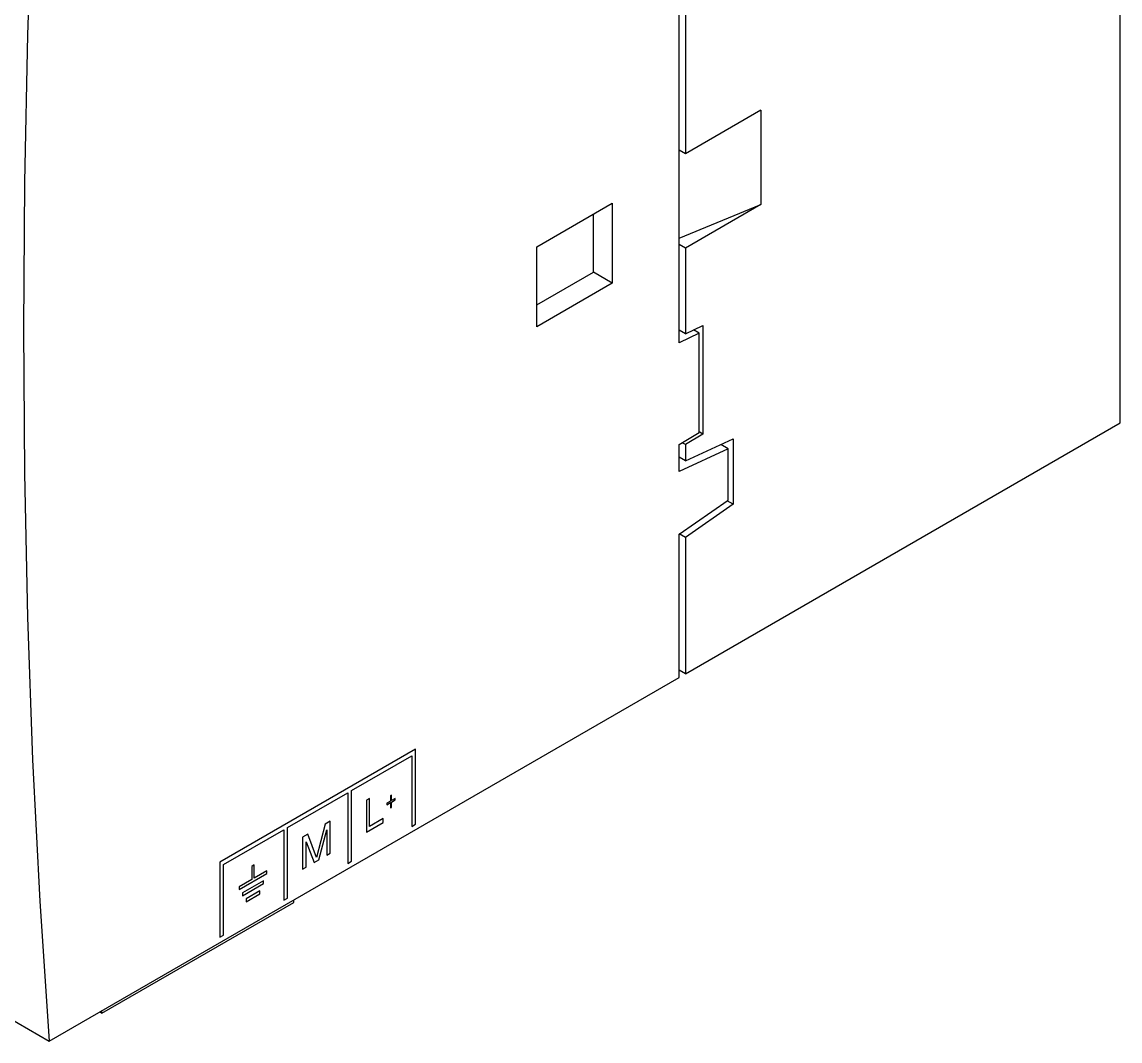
# Model space of a CAD drawing. Header units: inches. Extents: x 67248 to 85686, y -40174 to -31152.
# Drawn here: x 84825.6 to 84899.5, y -33524.6 to -33456 of the extents above; entities that cross this region are included whole.
import ezdxf

# ---------------------------------------------------------------- set-up
doc = ezdxf.new("R2010")
doc.units = ezdxf.units.IN
doc.header["$MEASUREMENT"] = 0

# ---------------------------------------------------------------- blocks, each defined once
blk = doc.blocks.new('SCALANCEXB008')
for p, q in [((-24.749, 4.493), (-24.749, 48.587)), ((-24.395, 38.38), (-24.395, 15.108)), ((0, 0), (0, 25.409)), ((-20.153, 17.558), (-24.395, 15.108)), ((-20.153, 17.558), (-20.153, 12.25)), ((-24.395, 15.108), (-24.749, 15.312)), ((-32.739, 9.883), (-28.496, 12.332)), ((-28.496, 12.332), (-28.496, 7.841)), ((-29.557, 8.454), (-29.557, 11.72)), ((-24.749, 10.362), (-20.153, 12.25)), ((-20.153, 12.25), (-24.395, 9.801)), ((-32.739, 5.392), (-32.739, 9.883)), ((-24.395, 9.801), (-24.749, 10.005)), ((-24.395, 9.801), (-24.395, 5.002)), ((-32.739, 6.617), (-29.557, 8.454)), ((-28.496, 7.841), (-29.557, 8.454)), ((-28.496, 7.841), (-32.739, 5.392)), ((-24.395, 5.002), (-24.749, 5.206)), ((-23.617, 5.032), (-24.749, 4.493)), ((-24.395, 5.002), (-23.405, 5.473)), ((-23.617, 5.032), (-23.94, 5.218)), ((-23.617, -0.547), (-23.617, 5.032)), ((-23.405, 5.473), (-23.405, -0.631)), ((-24.395, -14.083), (0, 0)), ((-24.749, -1.222), (-23.617, -0.547)), ((-23.405, -0.631), (-23.617, -0.509)), ((-24.749, -2.731), (-24.749, -1.222)), ((-24.395, -1.223), (-24.575, -1.119)), ((-23.405, -0.631), (-24.395, -1.223)), ((-24.395, -2.137), (-21.708, -0.899)), ((-24.395, -1.223), (-24.395, -2.137)), ((-21.991, -1.461), (-22.406, -1.221)), ((-21.708, -0.899), (-21.708, -4.567)), ((-21.991, -1.461), (-24.749, -2.731)), ((-21.991, -4.333), (-21.991, -1.461)), ((-24.395, -2.137), (-24.749, -1.933)), ((-24.749, -6.246), (-21.991, -4.333)), ((-21.708, -4.567), (-24.395, -6.432)), ((-21.708, -4.567), (-22.047, -4.372)), ((-24.749, -14.287), (-24.749, -6.246)), ((-24.395, -6.432), (-24.734, -6.236)), ((-24.395, -6.432), (-24.395, -14.083)), ((-24.395, -14.083), (-24.749, -13.879)), ((-60.104, -34.697), (-24.749, -14.287)), ((-91.924, -16.328), (-60.104, -34.697)), ((-39.54, -18.322), (-50.529, -24.666)), ((-39.54, -22.528), (-39.54, -18.322)), ((-43.133, -20.641), (-39.753, -18.69)), ((-39.753, -18.69), (-39.753, -22.65)), ((-46.725, -22.715), (-43.345, -20.764)), ((-43.345, -20.764), (-43.345, -24.724)), ((-43.133, -24.601), (-43.133, -20.641)), ((-40.884, -20.899), (-40.936, -20.929)), ((-40.936, -20.929), (-40.936, -21.234)), ((-40.884, -21.205), (-40.884, -20.899)), ((-42.128, -21.082), (-42.284, -21.172)), ((-42.284, -21.172), (-42.284, -22.968)), ((-42.128, -22.649), (-42.128, -21.082)), ((-40.936, -21.234), (-41.143, -21.354)), ((-41.143, -21.431), (-40.936, -21.311)), ((-41.143, -21.354), (-41.143, -21.431)), ((-40.936, -21.311), (-40.936, -21.617)), ((-40.677, -21.085), (-40.884, -21.205)), ((-40.884, -21.281), (-40.677, -21.161)), ((-40.884, -21.587), (-40.884, -21.281)), ((-40.677, -21.161), (-40.677, -21.085)), ((-40.936, -21.617), (-40.884, -21.587)), ((-46.725, -26.675), (-46.725, -22.715)), ((-44.612, -22.516), (-45.098, -24.402)), ((-44.32, -22.348), (-44.612, -22.516)), ((-44.32, -24.144), (-44.32, -22.348)), ((-42.284, -22.968), (-41.351, -22.429)), ((-41.351, -22.2), (-42.128, -22.649)), ((-41.351, -22.429), (-41.351, -22.2)), ((-39.753, -22.65), (-39.54, -22.528)), ((-50.317, -24.788), (-46.937, -22.837)), ((-46.937, -22.837), (-46.937, -26.797)), ((-45.584, -23.077), (-45.876, -23.246)), ((-45.876, -23.246), (-45.876, -25.042)), ((-45.098, -24.402), (-45.584, -23.077)), ((-44.969, -24.518), (-44.515, -22.842)), ((-44.515, -22.842), (-44.515, -24.256)), ((-45.682, -24.93), (-45.682, -23.516)), ((-45.682, -23.516), (-45.228, -24.668)), ((-45.228, -24.668), (-44.969, -24.518)), ((-44.515, -24.256), (-44.32, -24.144)), ((-43.345, -24.724), (-43.133, -24.601)), ((-50.529, -24.666), (-50.529, -28.871)), ((-50.317, -28.749), (-50.317, -24.788)), ((-48.591, -24.813), (-48.733, -24.895)), ((-48.733, -24.895), (-48.733, -25.63)), ((-48.591, -25.548), (-48.591, -24.813)), ((-47.884, -25.14), (-48.591, -25.548)), ((-47.884, -25.303), (-47.884, -25.14)), ((-45.876, -25.042), (-45.682, -24.93)), ((-49.44, -26.201), (-47.884, -25.303)), ((-48.733, -25.63), (-49.44, -26.038)), ((-48.079, -25.701), (-49.245, -26.375)), ((-49.245, -26.538), (-48.079, -25.864)), ((-48.079, -25.864), (-48.079, -25.701)), ((-49.44, -26.038), (-49.44, -26.201)), ((-49.245, -26.375), (-49.245, -26.538)), ((-48.273, -26.262), (-49.051, -26.712)), ((-49.051, -26.875), (-48.273, -26.426)), ((-48.273, -26.426), (-48.273, -26.262)), ((-57.149, -33.138), (-46.373, -26.917)), ((-49.051, -26.712), (-49.051, -26.875)), ((-46.937, -26.797), (-46.725, -26.675)), ((-46.373, -26.917), (-46.373, -26.77)), ((-46.373, -26.917), (-46.373, -26.77)), ((-50.529, -28.871), (-50.317, -28.749)), ((-57.276, -33.065), (-57.149, -33.138)), ((-57.149, -33.138), (-57.149, -32.991))]:
    blk.add_line(p, q)
at = {"flags": 128}
blk.add_lwpolyline([(-60.104, 46.957), (-60.622, 38.505), (-61.025, 30.111), (-61.313, 21.778), (-61.486, 13.506), (-61.544, 5.299), (-61.486, -2.842), (-61.313, -10.914), (-61.025, -18.916), (-60.622, -26.844), (-60.104, -34.697)], dxfattribs=at)

msp = doc.modelspace()

# ---------------------------------------------------------------- block references
at = {"xscale": 1.2, "yscale": 1.2, "zscale": 1.2}
msp.add_blockref('SCALANCEXB008', (84899.538, -33483.005), dxfattribs=at)

doc.saveas('drawing.dxf')
